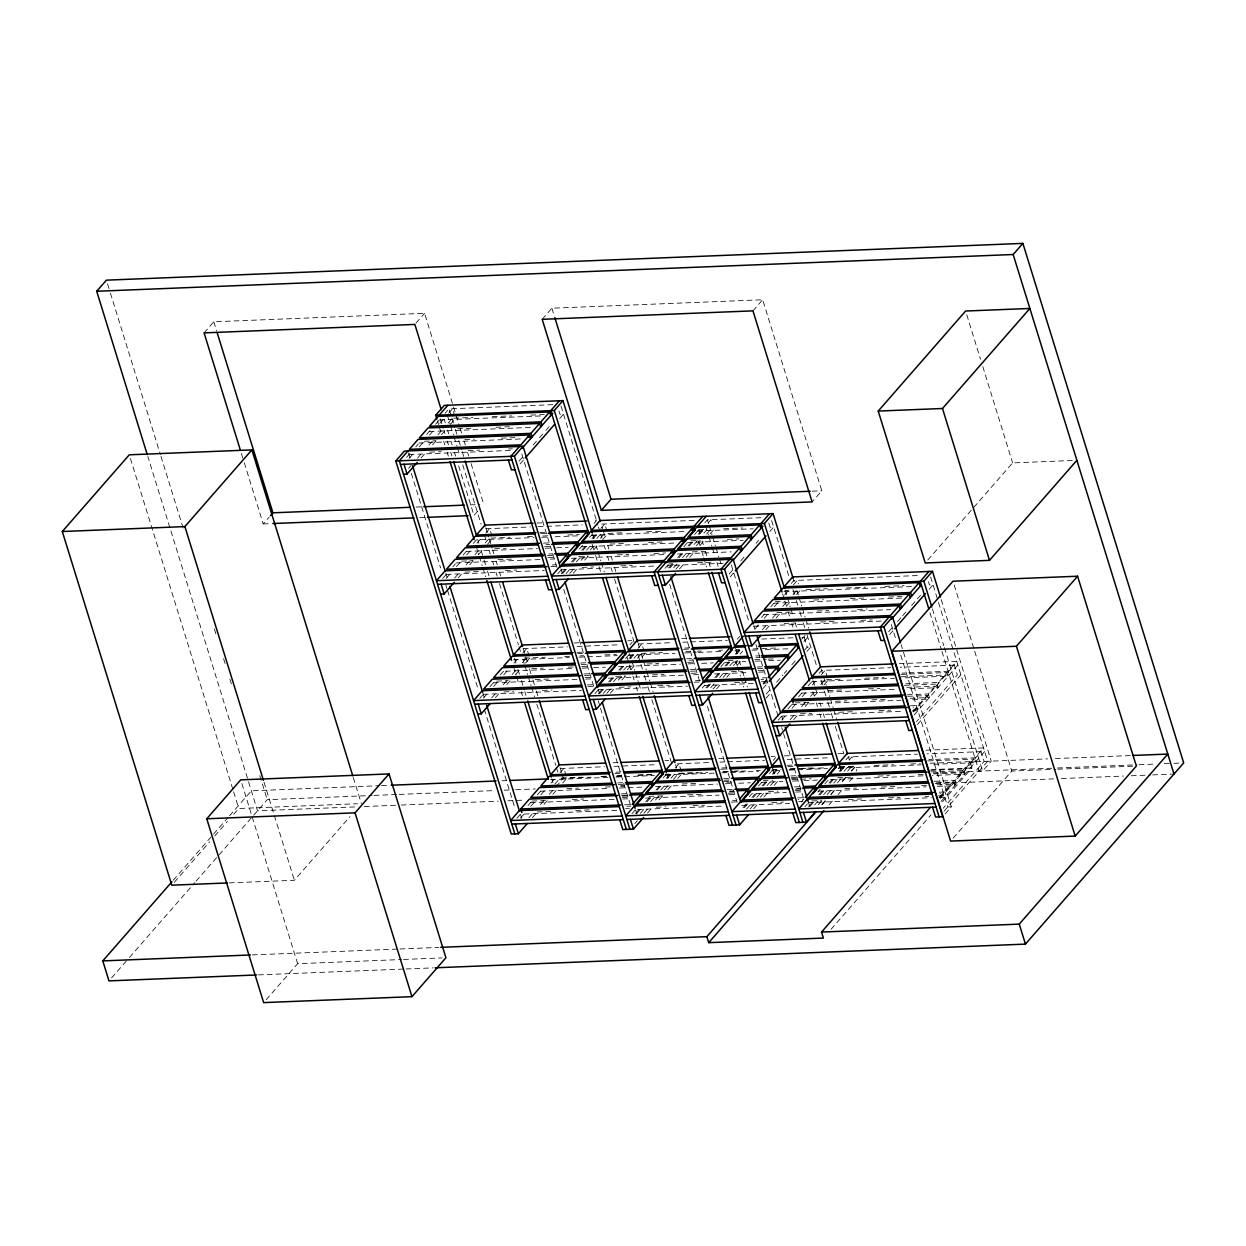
<?xml version="1.0" encoding="UTF-8"?>
<svg xmlns="http://www.w3.org/2000/svg" width="1246" height="1246" viewBox="0 0 1246 1246"><rect width="100%" height="100%" fill="white"/><g stroke="black" fill="none" stroke-linecap="round" stroke-linejoin="round"><path stroke-width="0.75" stroke-dasharray="5 3.75" d="M204.079 332.884L213.782 321.78L424.559 313.322L459.572 426.459M416.055 323.041L424.559 313.322M244.263 462.718L263.202 523.927L269.276 516.965M406.617 457.36L410.666 452.719M415.775 446.862L418.329 443.95M426.708 434.34L431.1 429.309M435.524 424.247L440.04 419.077M445.149 413.236L447.75 410.261M409.109 458.419L414.217 452.578M419.326 446.722L423.157 442.33M429.543 435.025L434.652 429.169M439.776 423.329L443.607 418.936M448.716 413.08L452.547 408.704L454.556 415.23M408.579 468.356L411.133 465.428M417.519 458.123L421.35 453.731M429.013 444.962L432.86 440.57M437.969 434.714L441.8 430.337M448.186 423.017L452.018 418.625M421.086 457.983L424.917 453.591M432.58 444.822L436.411 440.43M441.52 434.574L445.352 430.197M450.46 424.341L455.569 418.485M542.181 319.319L551.9 308.214L762.677 299.756L821.799 490.784L812.096 501.904M519.099 461.098L522.931 456.721M533.148 445.009L538.256 439.168M539.534 437.704L544.642 431.848M545.919 430.384L549.751 426.007M477.623 511.296L473.978 515.47L457.905 463.528M520.096 463.886L523.927 459.494M559.703 418.547L563.535 414.155L559.968 414.295L558.971 411.04M173.225 880.268L228.298 817.22M229.576 815.756L251.349 790.836L379.532 785.696M174.315 882.308L209.702 841.782M214.764 835.988L227.395 821.519M233.718 814.292L238.78 808.498L357.54 803.732M442.657 578.456L447.781 572.615M452.89 566.759L455.444 563.831M463.107 555.062L468.216 549.206M473.324 543.365L476.346 539.907L534.02 537.587M446.224 578.315L451.332 572.475M456.441 566.619L460.272 562.226M466.658 554.922L471.767 549.065M476.875 543.225L480.707 538.833M485.831 532.976L489.662 528.6L491.672 535.126M454.634 578.019L458.466 573.627M466.129 564.859L469.96 560.466M475.069 554.61L478.916 550.234M485.301 542.913L489.133 538.521M458.201 577.879L462.032 573.487M469.695 564.703L473.527 560.326M478.635 554.47L482.467 550.078M487.575 544.237L492.684 538.381M111.548 977.954L128.198 958.89M129.475 957.426L194.781 882.651M196.058 881.187L252.408 816.675M253.686 815.211L267.236 799.698L372.087 795.493M752.958 310.861L762.677 299.756M594.03 523.491L596.507 520.657L592.66 520.812M557.741 573.845L562.849 567.989M579.452 548.988L583.284 544.595M589.67 537.275L592.239 534.363M561.307 573.705L566.416 567.849M571.525 562.008L575.356 557.616M581.742 550.296L586.85 544.455M591.959 538.599L595.79 534.207M600.899 528.366L604.731 523.974L606.755 530.5M229.248 882.884L294.368 880.283L349.986 816.597M562.6 573.69L567.709 567.833M572.817 561.977L576.649 557.601M583.035 550.28L588.143 544.44M593.252 538.584L597.083 534.191M566.151 573.549L569.983 569.157M576.368 561.837L581.477 555.996M586.601 550.14L590.433 545.748M596.818 538.443L600.65 534.051M569.718 573.394L573.549 569.017M581.212 560.233L585.044 555.841M590.152 550L593.984 545.608M600.37 538.303L604.201 533.911M573.269 573.253L577.1 568.861M584.763 560.093L588.595 555.7M593.719 549.86L597.55 545.468M602.659 539.611L607.768 533.771M479.772 698.352L484.881 692.511M489.99 686.655L493.837 682.263M500.222 674.958L505.331 669.102M483.339 698.212L488.448 692.371M493.556 686.515L498.665 680.659M503.773 674.818L507.605 670.426M513.991 663.106L517.822 658.729M522.931 652.873L526.778 648.481L529.799 658.277L524.691 664.134M491.749 697.916L495.581 693.524M503.244 684.739L507.075 680.363M512.184 674.507L516.015 670.114M522.417 662.81L526.248 658.418L529.799 658.277M495.316 697.76L499.148 693.383M506.81 684.599L510.642 680.223M515.751 674.366L519.582 669.974M266.177 999.728L297.638 963.703L401.633 959.529M664.975 568.363L669.024 563.737M683.852 546.776L688.197 541.792M694.583 534.487L698.414 530.095M704.8 522.79L707.354 519.862L761.041 517.697M668.759 567.974L672.591 563.597M677.699 557.741L681.531 553.349M687.917 546.044L693.025 540.188M698.134 534.347L701.965 529.955M708.351 522.635L710.905 519.722L711.918 522.977M670.052 567.958L673.884 563.581M678.992 557.725L682.824 553.333M689.209 546.028L694.318 540.172M699.427 534.316L703.274 529.939L706.825 529.799L702.993 534.176M673.619 567.818L677.45 563.426M682.559 557.585L686.39 553.193M694.053 544.424L697.885 540.032M675.893 569.142L681.001 563.285M686.11 557.445L689.941 553.053M696.327 545.732L701.436 539.892M706.56 534.036L710.391 529.643M679.459 569.001L684.568 563.145M689.677 557.289L694.785 551.448M699.894 545.592L705.002 539.752M710.111 533.895L713.942 529.503M629.915 644.805L632.376 641.97M594.856 693.742L599.965 687.885M625.508 658.636L629.339 654.243M598.407 693.601L603.516 687.745M608.64 681.889L612.471 677.513M618.857 670.192L623.966 664.352M629.074 658.495L632.906 654.103M638.014 648.263L641.846 643.87L643.87 650.396M599.715 693.586L604.824 687.73M609.933 681.874L613.764 677.497M620.15 670.177L625.258 664.32M630.367 658.48L634.198 654.088M603.266 693.43L607.098 689.054M613.484 681.733L618.592 675.893M623.701 670.037L627.532 665.644M633.934 658.34L637.765 653.948M606.833 693.29L610.665 688.898M618.327 680.129L622.159 675.737M627.268 669.896L631.099 665.504M637.485 658.184L641.316 653.807L644.883 653.667L639.774 659.508M610.384 693.15L614.216 688.758M621.879 679.989L625.71 675.597M630.819 669.756L634.666 665.364M729.221 574.063L733.053 569.671M740.716 560.887L744.547 556.51M756.042 543.349L758.596 540.421M516.888 818.248L520.719 813.856M528.008 805.523L530.936 802.159M537.338 794.855L542.446 788.998M730.218 576.836L734.05 572.444M769.826 531.497L773.657 527.105L770.09 527.26L768.58 522.354M520.454 818.108L524.286 813.716M530.671 806.411L535.78 800.555M540.889 794.699L544.72 790.322M551.106 783.002L554.937 778.625M560.046 772.769L563.877 768.377L566.914 778.174L561.806 784.014M554.859 784.108L559.797 778.454L591.243 777.193M528.865 817.797L532.696 813.42M540.359 804.636L544.191 800.259M549.299 794.403L553.131 790.011M555.95 786.787L563.348 778.314L559.906 767.178M532.416 817.656L536.263 813.28M543.926 804.495L547.757 800.103M552.866 794.263L556.697 789.871M737.321 639.12L739.797 636.301M761.477 617.533L764.405 614.153M770.807 606.849L775.915 600.993M791.241 583.44L793.795 580.527L920.436 575.434M702.308 688.01L704.862 685.098M720.951 666.672L725.312 661.688M755.201 628.638L759.032 624.262M764.141 618.405L767.972 614.013M774.358 606.709L779.466 600.852M784.575 595.012L788.407 590.62M793.515 584.763L797.347 580.371L798.359 583.642M705.875 687.87L709.706 683.493M714.815 677.637L718.646 673.245M725.032 665.94L730.14 660.084M735.249 654.228L739.08 649.851M707.167 687.854L710.999 683.462M716.107 677.622L719.939 673.229M726.325 665.925L731.433 660.069M736.542 654.212L740.373 649.836M710.718 687.714L714.55 683.322M719.674 677.481L723.505 673.089M729.891 665.769L735 659.928M740.108 654.072L742.663 651.144M762.334 629.806L767.443 623.95M772.551 618.094L776.383 613.717M782.768 606.397L787.877 600.556M792.986 594.7L796.817 590.308M713.008 689.038L718.117 683.182M723.225 677.326L727.057 672.949M733.442 665.629L738.551 659.788M765.885 629.666L769.732 625.274M776.118 617.954L781.226 612.113M786.335 606.257L790.166 601.865M796.552 594.56L800.384 590.168M716.559 688.898L721.683 683.042M726.792 677.185L731.9 671.345M737.009 665.489L740.84 661.096M631.971 813.638L635.803 809.246M663.168 777.909L666.454 774.14M635.522 813.498L640.631 807.642M645.74 801.785L650.864 795.945M655.972 790.089L659.804 785.696M666.189 778.392L670.021 774M675.13 768.143L678.961 763.767L681.998 773.548L676.874 779.404M636.815 813.467L641.939 807.626M647.048 801.77L652.156 795.929M657.265 790.073L661.096 785.681M667.482 778.376L671.314 773.984M640.382 813.327L644.213 808.934M650.599 801.63L655.708 795.773M660.816 789.933L664.648 785.541M671.033 778.22L674.88 773.844M634.821 823.622L637.298 820.803M643.948 813.186L647.78 808.794M655.443 800.025L659.274 795.633M664.383 789.793L668.214 785.401M673.494 779.357L678.431 773.704L707.79 772.52M647.499 813.046L651.331 808.654M658.994 799.885L662.825 795.493M667.934 789.637L671.765 785.26M763.019 683.54L766.726 679.304L760.979 679.537M801.692 639.276L806.629 633.622L816.987 667.108M763.3 684.163L767.131 679.771M762.895 688.555L768.143 682.559M803.904 641.597L807.735 637.22L801.988 637.438M766.337 693.944L771.445 688.104M776.554 682.247L782.94 674.943M784.217 673.479L786.771 670.55M791.88 664.694L796.988 658.854M804.651 650.069L807.206 647.141L810.772 647.001L806.941 651.393M766.056 698.196L771.165 692.34M778.189 720.172L783.298 714.316M788.064 708.865L792.254 704.083M798.639 696.763L803.748 690.923M808.171 685.845L812.688 680.674M819.074 673.37L821.628 670.441L890.703 667.669M781.756 720.032L786.865 714.176M791.973 708.32L797.082 702.479M802.19 696.623L806.022 692.231M812.408 684.926L816.239 680.534M821.348 674.693L825.195 670.301L828.216 680.098L823.108 685.939M927.772 560.046L1012.624 462.905L1073.102 460.475M790.166 719.721L793.998 715.329M801.661 706.56L805.492 702.168M810.601 696.327L814.432 691.935M820.834 684.615L824.665 680.238L828.216 680.098M793.733 719.581L797.565 715.188M805.228 706.42L809.059 702.028M814.168 696.171L817.999 691.795M773.205 760.434L775.666 757.599M888.616 631.8L892.448 627.408M897.556 621.552L901.388 617.159M902.665 615.711L906.512 611.319M911.62 605.463L920.56 595.23M889.628 634.572L893.46 630.18M929.22 589.233L933.052 584.841L929.5 584.997L928.488 581.726M749.251 796.646L751.727 793.827L786.242 792.44M758.58 785.977L762.412 781.585M769.358 773.641L771.819 770.822L779.498 770.511M742.99 807.766L746.821 803.374M751.93 797.533L755.761 793.141M762.147 785.837L767.256 779.98M772.364 774.124L776.196 769.748M744.283 807.751L748.114 803.358M753.223 797.518L757.054 793.126M763.44 785.805L768.548 779.965M773.657 774.109L777.488 769.716M746.556 809.075L751.665 803.218M756.774 797.362L760.621 792.986M767.006 785.665L772.115 779.825M777.224 773.968L779.825 770.994M750.123 808.934L755.232 803.078M760.34 797.222L764.172 792.845M770.558 785.525L775.666 779.669M753.674 808.779L757.506 804.402M763.891 797.082L769.016 791.241M774.124 785.385L777.956 780.993M801.365 802.019L803.841 799.2L798.079 799.434M804.978 806.692L807.533 803.763M817.75 792.067L820.304 789.139M824.899 783.874L828.606 779.638M838.2 768.673L840.754 765.745M845.863 759.889L848.417 756.961L917.492 754.188M808.545 806.551L813.654 800.695M818.762 794.855L823.871 788.998M828.979 783.142L832.811 778.766M839.197 771.445L844.305 765.605M849.414 759.749L851.968 756.82L852.98 760.091M809.838 806.536L814.946 800.68M820.055 794.823L825.163 788.983M830.272 783.127L834.104 778.75M840.489 771.43L844.321 767.038M814.666 804.932L818.497 800.539M823.606 794.683L827.437 790.307M833.839 782.986L838.947 777.13M844.056 771.29L847.887 766.897M818.233 804.776L822.064 800.399M827.173 794.543L831.004 790.151M837.39 782.846L842.498 776.99M847.607 771.149L851.439 766.757M821.784 804.636L825.615 800.259M830.724 794.403L834.555 790.011M842.234 781.242L846.065 776.85M851.174 771.009L855.005 766.617M822.111 804.714L825.942 800.321M831.066 794.45L834.913 790.057M842.592 781.258L846.439 776.865M851.563 770.994L855.395 766.601L856.796 771.087M829.088 804.854L832.92 800.446M838.044 794.59L841.891 790.182M849.57 781.382L855.971 774.062M913.147 711.31L916.854 707.058L913.007 707.214M910.577 705.766L918.255 705.454L926.899 695.564L928.005 699.162L908.817 699.925M907.197 694.801L928.301 693.944L936.945 684.054L938.051 687.652L907.353 688.882M905.733 683.758L938.347 682.45L946.991 672.544L948.113 676.142L903.973 677.917M913.427 711.918L954.296 665.115L957.333 674.911L916.449 721.714M914.253 714.908L957.863 664.975L900.297 667.28M917.461 724.502L960.9 674.771L957.333 674.911M939.344 797.191L970.073 761.991L1047.621 758.892M939.92 797.829L943.627 793.593L939.796 793.749M939.282 792.207L945.044 791.973L953.673 782.083L954.794 785.681L935.606 786.444M933.986 781.32L955.09 780.479L963.734 770.573L964.84 774.171L932.226 775.479M930.591 770.355L965.136 768.969L973.78 759.079L974.886 762.677L930.762 764.437M940.2 798.452L981.085 751.65L984.122 761.431L943.238 808.233M941.042 801.427L984.652 751.494L927.086 753.814M831.082 929.267L930.964 814.9M942.49 801.708L971.942 767.988L970.073 761.991M944.079 811.208L987.673 761.29L938.036 600.946M945.169 813.903L951.337 806.832L901.123 644.649M941.945 651.393L979.029 771.181L982.596 771.04L991.24 761.15L941.026 598.968M953.159 838.153L1011.783 771.056L1055.86 769.28M552.803 404.67L448.981 408.844L451.317 416.382M453.809 418.189L473.028 417.426M492.263 416.647L511.483 415.884M530.718 415.105L544.175 414.575M439.231 420.011L541.138 415.93M457.5 428.826L470.957 428.281M495.955 427.285L509.412 426.739M429.185 431.521L531.076 427.425M424.388 441.255L435.913 440.788M464.758 439.636L474.368 439.246M501.297 438.171L514.754 437.626M419.123 443.015L522.962 438.857M429.714 452.142L441.255 451.675M468.169 450.6L479.71 450.133M508.555 448.981L512.386 448.825M409.077 454.525L510.985 450.445M416.008 507.06L421.818 506.826M470.163 504.895L479.819 504.505M812.127 491.173L821.799 490.784M263.202 523.927L270.943 523.616M419.84 517.635L427.565 517.324M536.901 523.055L542.664 522.822M486.096 528.74L530.313 526.965M538.007 526.653L582.24 524.878M694.115 520.392L601.179 524.114L602.597 528.693M539.798 532.478L547.477 532.182M540.593 533.693L546.371 533.459M490.908 538.085L510.144 537.322M527.447 536.621L533.21 536.387M542.835 535.998L548.598 535.78M567.818 535.001L579.359 534.534M608.017 533.397L625.445 532.696M646.752 531.84L664.18 531.139M698.71 529.752L704.457 529.519M723.646 528.756L742.818 527.977M541.714 537.291L547.477 537.057M555.171 536.746L580.169 535.733M591.414 535.282L684.35 531.559M697.589 531.03L753.207 528.802M543.49 543.116L549.268 542.882M545.935 544.58L549.782 544.424M494.615 548.723L506.156 548.256M544.611 546.714L550.374 546.48M609.886 544.097L623.436 543.552M648.605 542.54L662.156 541.994M690.876 540.842L700.454 540.468M727.306 539.378L738.8 538.926M466.284 551.417L537.431 548.552M545.125 548.256L554.735 547.866M556.666 547.788L568.192 547.321M581.368 546.792L676.251 542.991M687.543 542.54L743.146 540.297M548.832 554.003L552.679 553.847M547.415 555.623L553.193 555.389M461.503 561.152L473.028 560.684M498.026 559.688L511.483 559.143M548.022 557.678L553.785 557.445M578.533 556.448L588.221 556.059M617.268 554.906L628.872 554.439M654.057 553.426L665.66 552.959M692.324 551.885L705.75 551.355M456.238 562.912L540.842 559.516M550.452 559.143L554.299 558.987M571.322 558.301L664.258 554.563M677.497 554.034L731.184 551.885M552.243 564.968L556.09 564.812M550.825 566.587L556.604 566.354M464.914 572.116L478.371 571.571M505.284 570.497L516.825 570.029M582.038 567.413L593.657 566.946M620.773 565.855L632.376 565.388M668.853 563.924L672.7 563.784M697.62 562.771L711.045 562.242M446.193 574.422L544.253 570.481M561.276 569.796L654.212 566.073M723.054 563.317L667.451 565.544L668.619 569.344M785.151 590.417L788.983 590.261M806.255 589.56L827.36 588.719M846.548 587.956L865.736 587.178M884.925 586.414L904.113 585.636M784.03 591.694L912.602 586.539M775.401 601.584L784.996 601.195L787.752 610.478M813.778 600.042L823.372 599.653M850.224 598.578L863.665 598.049M888.6 597.036L902.042 596.507M773.984 603.204L902.54 598.033M776.865 612.627L790.291 612.082M817.158 611.007L828.668 610.556M857.45 609.387L867.045 609.014M763.938 614.699L890.578 609.621M784.077 623.436L795.587 622.984M820.538 621.972L833.963 621.442M860.83 620.368L872.34 619.901M753.892 626.208L882.448 621.053M574.017 642.952L581.695 642.64M627.844 640.787L631.691 640.631M681.702 638.622L687.512 638.388M523.211 648.636L567.428 646.861M577.054 646.472L619.34 644.774M638.295 644.011L673.136 642.609M682.824 642.22L688.633 641.986M690.564 641.908L727.353 640.444M761.727 639.058L794.325 637.75M576.914 652.374L584.592 652.079M684.677 648.06L690.486 647.827M577.708 653.574L583.486 653.356M683.571 649.337L689.381 649.104M524.177 658.137L545.327 657.281M564.563 656.517L570.325 656.284M579.935 655.894L583.782 655.739M604.933 654.898L616.474 654.43M641.269 653.434L662.561 652.577M685.798 651.658L695.486 651.269M697.417 651.191L701.28 651.035M718.708 650.334L722.587 650.178M735.825 649.649L739.657 649.493M753.082 648.948L778.002 647.951M513.461 659.804L569.22 657.561M578.829 657.172L617.284 655.63M628.529 655.178L675.005 653.325M684.677 652.935L696.296 652.468M698.227 652.39L723.412 651.378M734.704 650.926L742.382 650.614M751.961 650.225L757.724 650.007M765.387 649.696L790.307 648.699M580.605 663.012L586.383 662.779M686.546 658.76L692.355 658.527M755.637 655.988L759.468 655.832M581.119 664.539L586.897 664.32M689.007 660.224L692.885 660.069M756.135 657.53L759.982 657.374M531.731 668.619L543.272 668.152M568.269 667.155L574.032 666.922M581.726 666.61L589.42 666.299M647.001 663.993L658.62 663.526M687.652 662.358L695.408 662.047M727.991 660.738L737.57 660.349M754.827 659.664L766.337 659.196M768.252 659.118L775.915 658.822M505.331 671.22L572.63 668.526M582.24 668.136L591.85 667.763M593.766 667.685L605.307 667.217M618.483 666.688L680.441 664.196M688.181 663.884L693.991 663.651M701.747 663.355L713.351 662.888M724.658 662.436L745.747 661.579M755.341 661.19L761.088 660.972M768.766 660.66L780.261 660.193M584.016 673.977L589.794 673.743M690.05 669.725L695.86 669.491M757.085 667.031L762.848 666.797M584.53 675.503L590.308 675.285M690.58 671.251L696.389 671.018M757.599 668.572L763.346 668.339M899.191 663.682L956.741 661.377L948.113 671.267L902.057 673.12M496.687 681.126L508.228 680.659M535.141 679.584L548.598 679.039M585.137 677.575L590.9 677.341M615.649 676.344L625.336 675.955M652.437 674.865L664.056 674.413M691.156 673.323L696.966 673.089M731.355 671.703L742.865 671.251M758.207 670.628L763.954 670.395M493.354 682.808L577.957 679.413M585.651 679.101L591.414 678.868M608.437 678.198L683.945 675.161M693.633 674.771L699.442 674.538M714.612 673.93L749.126 672.544M758.705 672.17L764.468 671.937M587.427 684.942L593.205 684.708M695.486 680.612L701.296 680.378M762.381 677.917L766.212 677.762M587.941 686.468L593.719 686.25M694.084 682.216L699.894 681.983M900.936 674.398L946.991 672.544M503.945 691.935L513.554 691.546M542.399 690.393L552.009 690.004M619.153 687.309L630.772 686.842M657.872 685.752L669.491 685.284M734.735 682.668L746.229 682.216M761.571 681.593L767.334 681.36M826.425 679.802L843.682 679.101M864.802 678.26L883.99 677.481M901.247 676.796L949.218 674.865M483.308 694.318L581.368 690.377M598.392 689.692L687.449 686.125M704.566 685.44L754.422 683.431M764 683.057L767.832 682.901M811.878 681.609L894.379 678.307M904.331 685.362L936.945 684.054M828.169 690.502L841.611 689.973M868.462 688.882L879.988 688.431M906.839 687.356L939.468 686.048L938.347 682.45M801.817 693.119L897.759 689.272M907.711 696.327L926.899 695.564M795.104 702.931L808.529 702.401M835.396 701.311L846.906 700.859M871.857 699.847L885.283 699.317M910.234 698.321L929.423 697.542L928.301 693.944M791.771 704.629L901.138 700.236M800.399 713.818L811.909 713.366M838.776 712.276L852.217 711.746M879.069 710.672L890.578 710.204M913.614 709.285L919.361 709.052L918.255 705.454M781.725 716.123L902.602 711.279M912.197 710.89L917.959 710.656M613.048 762.77L618.81 762.536M664.959 760.683L668.806 760.527M718.817 758.518L724.627 758.284M771.103 756.431L774.965 756.275M784.295 755.901L791.973 755.59M837.982 753.737L843.744 753.519M925.965 750.217L983.53 747.896L974.886 757.802L928.846 759.639M560.326 768.517L604.544 766.742M614.153 766.368L656.455 764.67M677.341 763.829L710.251 762.505M719.939 762.116L725.748 761.882M727.68 761.804L764.468 760.34M787.332 759.421L829.509 757.724M615.945 772.193L621.707 771.959M721.792 767.957L727.602 767.723M787.161 765.324L792.923 765.091M614.823 773.47L620.601 773.236M720.686 769.234L726.496 769M787.97 766.524L793.718 766.29L781.663 727.571M927.725 760.917L973.78 759.079M561.292 778.034L582.443 777.177M601.678 776.414L607.441 776.18M617.05 775.791L620.897 775.635M638.201 774.95L653.589 774.327M678.385 773.33L697.744 772.551M722.914 771.539L732.586 771.165M734.533 771.087L738.395 770.931M772.941 769.545L776.772 769.389M790.198 768.844L815.118 767.848M839.773 766.851L853.198 766.321M874.303 765.48L893.491 764.701M910.764 764.016L920.358 763.627M929.952 763.237L976.007 761.399M381.478 785.619L389.25 785.292M501.904 780.775L507.729 780.541M600.961 776.803L606.786 776.57M616.49 776.18L626.208 775.791M637.859 775.324L653.402 774.701M665.053 774.233L668.931 774.078M723.319 771.897L746.634 770.963M756.338 770.573L760.231 770.417M771.881 769.95L781.055 769.576M789.357 769.249L799.075 768.86M801.007 768.782L824.322 767.848M839.866 767.225L855.395 766.601M1055.378 758.58L1130.979 755.543M550.561 779.7L608.25 777.379M615.945 777.068L654.399 775.526M665.644 775.074L714.051 773.143M721.792 772.832L758.58 771.352M789.076 770.121L827.422 768.58M838.651 768.143L921.168 764.826M931.12 769.623L971.942 767.988M617.72 782.909L625.414 782.597M723.661 778.657L731.402 778.345M790.836 775.962L796.583 775.728M618.234 784.435L624.012 784.201M724.191 780.183L730 779.949M791.335 777.488L797.097 777.27M931.105 771.881L963.734 770.573M374.034 795.415L397.334 794.481M399.265 794.403L494.413 790.587M504.116 790.198L513.835 789.808M515.766 789.73L535.188 788.952M620.617 785.525L624.495 785.369M723.521 781.398L731.293 781.086M791.49 778.672L797.315 778.439M933.223 772.987L1055.549 768.066M1057.496 767.988L1137.1 764.795M1139.046 764.717L1156.522 764.016M1164.278 763.705L1172.05 763.393M1173.997 763.315L1179.822 763.082M566.914 788.578L578.456 788.126M605.369 787.036L611.147 786.802M620.757 786.428L624.604 786.273M682.169 783.968L695.735 783.423M726.714 782.177L732.523 781.943M763.175 780.712L772.769 780.323M791.942 779.56L811.115 778.781M837.686 777.722L851.127 777.177M877.978 776.102L889.504 775.651M918.271 774.482L924.034 774.264M933.628 773.875L966.242 772.567L965.136 768.969M1057.776 769.203L1134.436 766.134M540.515 791.194L609.73 788.422M619.355 788.033L642.422 787.114M655.598 786.584L717.556 784.092M725.297 783.781L731.106 783.547M738.847 783.236L750.466 782.768M761.773 782.317L782.862 781.476M792.456 781.086L802.035 780.712M803.95 780.635L817.376 780.089M830.521 779.56L924.548 775.791M621.131 793.873L626.894 793.64M727.166 789.621L732.975 789.388M794.2 786.927L799.948 786.693M621.645 795.4L627.408 795.166M729.626 791.07L733.505 790.914M796.63 788.391L800.462 788.235M936.416 782.768L953.673 782.083M354.612 806.925L257.533 810.819L147.822 456.41M364.315 806.536L399.265 805.134M401.212 805.056L498.291 801.162M508.01 800.773L525.469 800.057M622.564 796.163L628.389 795.929M729.346 791.88L735.171 791.646M795.369 789.232L801.194 788.998M935.17 783.625L1053.602 778.875M1061.374 778.563L1123.503 776.071M1131.275 775.76L1150.697 774.981M1152.628 774.903L1173.997 774.046M531.871 801.085L545.343 800.555M572.257 799.465L583.798 799.013M622.252 797.471L628.015 797.238M648.886 796.396L662.451 795.851M687.621 794.839L701.171 794.294M728.271 793.219L736.028 792.908M768.471 791.599L778.065 791.21M795.322 790.525L801.069 790.291M844.913 788.531L856.423 788.064M881.374 787.067L894.799 786.538M921.666 785.447L927.413 785.229M937.008 784.84L956.196 784.061L955.09 780.479M530.469 802.704L615.072 799.309M622.766 798.998L628.529 798.764M645.553 798.094L719.129 795.135M728.801 794.746L734.61 794.512M795.82 792.051L801.583 791.833M818.56 791.148L926.012 786.833M624.542 804.838L630.305 804.605M732.601 800.493L736.479 800.337M797.58 797.892L803.327 797.658M626.987 806.287L630.819 806.131M731.2 802.113L737.009 801.879M537.213 811.971L550.67 811.442M575.668 810.43L589.124 809.9M625.663 808.436L629.495 808.28M656.268 807.206L665.956 806.816M693.056 805.726L704.675 805.259M771.85 802.564L783.345 802.097M798.686 801.49L802.517 801.334M811.831 800.96L821.426 800.571M848.292 799.496L861.718 798.966M888.585 797.876L900.095 797.424M925.046 796.412L928.877 796.272M938.472 795.883L946.15 795.571L945.044 791.973M524.27 814.059L618.483 810.274M637.438 809.511L724.565 806.022M741.682 805.337L789.606 803.405M808.514 802.658L931.307 797.72M938.986 797.409L944.748 797.191M951.337 806.832L947.77 806.972L899.846 652.156M252.362 954.903L398.035 949.063M399.966 948.985L438.81 947.412M403.564 959.451L442.081 957.909M258.498 974.886L404.125 969.045M406.056 968.967L433.25 967.877M966.756 314.74L980.509 359.191M982.798 366.604L1012.624 462.905M954.156 584.904L974.123 649.415M974.699 651.253L1011.783 771.056M930.622 576.991L937.475 599.108M932.397 608.858L943.798 645.708M944.375 647.562L982.596 771.04M929.968 612.689L941.384 649.54M891.295 624.511L896.435 641.098M792.674 576.929L794.808 583.798M797.097 591.196L798.25 594.887M798.811 596.741L801.676 605.977M802.253 607.83L805.103 617.066M805.679 618.919L808.545 628.155M821.13 668.806L822.843 674.351M823.419 676.204L826.269 685.44M826.846 687.294L829.711 696.53M830.272 698.383L833.138 707.619M833.714 709.472L836.564 718.708M848.417 756.961L849.429 760.231M771.632 520.579L788.967 576.555M792.97 589.498L795.82 598.734M796.396 600.572L799.262 609.824M799.839 611.661L802.689 620.913M803.265 622.751L804.978 628.296M821.005 680.036L823.855 689.287M824.431 691.125L827.297 700.377M827.858 702.214L830.724 711.466M831.3 713.304L833.013 718.849M835.303 726.247L843.885 753.97M804.184 637.36L807.206 647.141M785.027 589.997L786.74 595.541M787.316 597.395L790.166 606.631M790.743 608.484L793.032 615.867M795.322 623.265L796.459 626.956M813.062 680.55L814.775 686.094M815.351 687.948L817.625 695.33M819.915 702.728L821.067 706.42M823.357 713.818L824.494 717.509M839.368 765.558L841.081 771.103M782.613 593.844L784.326 599.388M788.329 612.316L789.481 616.022M791.755 623.405L792.908 627.112M812.922 691.779L814.074 695.486M816.364 702.869L817.501 706.575M819.79 713.958L820.943 717.649M753.768 625.788L754.905 629.495M781.787 716.341L782.94 720.048M808.109 801.349L809.822 806.894M731.324 564.952L749.064 622.237M755.917 644.416L778.236 716.481M794.247 768.237L803.405 797.798M707.354 519.862L708.522 523.647M709.099 525.5L711.964 534.736M712.525 536.59L715.391 545.826M715.967 547.679L718.833 556.915M719.394 558.769L721.107 564.313M705.548 525.641L708.398 534.892M708.974 536.73L711.84 545.966M712.4 547.819L714.69 555.218M716.98 562.6L718.132 566.307M698.741 529.846L699.894 533.553M702.183 540.935L703.32 544.642M705.61 552.025L706.747 555.716M709.036 563.114L710.189 566.805M735.934 649.976L737.071 653.667M739.361 661.065L740.498 664.757M742.787 672.139L743.94 675.846M744.501 677.684L747.366 686.935M773.112 770.09L774.249 773.782M698.617 541.076L699.754 544.782M702.043 552.165L703.196 555.872M703.772 557.71L706.622 566.946M735.794 661.205L736.947 664.897M737.523 666.75L740.373 675.986M740.949 677.84L743.815 687.076M669.647 584.265L699.956 682.216M707.401 706.233L737.149 802.331M551.9 308.214L554.19 315.627M603.173 530.547L605.463 537.976M607.768 545.405L608.905 549.112M611.21 556.541L612.362 560.248M614.652 567.678L615.804 571.384M638.217 643.777L639.369 647.484M641.659 654.913L642.811 658.62M643.388 660.473L646.253 669.756M646.83 671.61L649.711 680.892M650.272 682.746L653.153 692.028M675.566 764.421L676.703 768.128M561.012 405.994L597.878 525.127M598.454 526.98L600.183 532.556M600.759 534.409L601.911 538.116M604.201 545.546L605.354 549.252M607.643 556.682L608.796 560.389M611.101 567.818L612.253 571.525M614.543 578.954L634.65 643.917M638.108 655.053L640.397 662.483M640.974 664.336L643.855 673.619M644.416 675.472L647.297 684.755M647.873 686.608L649.587 692.169M651.892 699.598L671.999 764.561M592.8 534.877L593.953 538.584M596.242 546.013L597.395 549.72M597.971 551.589L600.852 560.856M601.413 562.725L604.294 571.992M629.573 653.667L631.301 659.227M631.878 661.096L634.744 670.364M635.32 672.233L638.186 681.5M638.762 683.369L641.067 690.782M666.922 774.311L668.074 778.018M592.115 544.3L594.981 553.582M595.557 555.436L598.438 564.718M599.015 566.572L600.728 572.148M627.159 657.514L628.887 663.09M629.464 664.943L632.329 674.226M632.906 676.08L634.058 679.786M636.363 687.216L637.5 690.923M560.965 568.815L562.117 572.521M598.314 689.459L599.466 693.165M635.662 810.102L636.799 813.809M521.778 453.887L557.414 568.955M563.722 589.374L594.747 689.599M598.205 700.735L599.918 706.311M600.494 708.164L630.943 806.536M460.148 428.313L461.877 433.873M464.166 441.286L465.319 444.993M467.608 452.423L468.761 456.129M471.066 463.543L483.697 504.35M451.893 418.235L454.759 427.518M455.335 429.372L458.216 438.654M458.793 440.508L461.659 449.79M462.235 451.644L463.964 457.22M485.784 527.743L488.666 537.026M489.242 538.879L492.108 548.162M492.684 550.016L493.837 553.722M496.126 561.152L497.279 564.859M499.584 572.288L500.736 576.01M523.133 648.387L528.88 666.953M529.457 668.806L532.322 678.089M532.899 679.942L535.78 689.225M536.356 691.078L538.07 696.654M447.189 414.669L450.055 423.952M450.631 425.805L453.497 435.088M454.074 436.941L456.955 446.224M457.531 448.077L459.821 455.506M462.702 464.774L481.081 524.177M484.523 535.313L486.828 542.742M489.133 550.156L490.27 553.878M492.575 561.292L493.728 565.014M496.017 572.428L497.17 576.15M499.475 583.564L518.429 644.821M519.006 646.674L520.719 652.25M523.024 659.664L524.177 663.386M524.753 665.239L527.619 674.522M528.195 676.376L531.076 685.658M531.637 687.512L534.518 696.794M536.808 704.208L555.778 765.465M556.355 767.318L558.068 772.894M444.121 419.014L445.274 422.737M447.579 430.15L448.716 433.857M451.021 441.271L452.173 444.993M454.463 452.407L455.615 456.114M440.383 418.843L443.249 428.126M443.825 429.979L444.978 433.701M447.267 441.115L448.42 444.838M450.725 452.251L451.877 455.974M477.732 539.487L478.869 543.209M481.174 550.623L483.464 558.052M484.04 559.906L486.921 569.188M487.498 571.042L489.211 576.618M514.489 658.277L517.37 667.56M517.947 669.414L520.812 678.696M521.389 680.55L524.27 689.832M524.831 691.686L525.983 695.408M551.838 778.921L552.99 782.644M437.393 420.852L438.545 424.559M439.122 426.412L441.411 433.842M443.716 441.271L444.869 444.978M447.158 452.407L448.311 456.114M475.894 545.203L478.76 554.486M479.336 556.339L482.202 565.622M482.778 567.475L485.66 576.758M513.227 665.847L516.109 675.13M516.685 676.983L518.975 684.412M521.28 691.841L522.432 695.548M408.548 452.781L410.261 458.357M445.881 573.425L447.034 577.147M482.654 692.215L484.383 697.791M520.579 814.713L521.731 818.435M411.305 473.34L440.601 568.005M445.772 584.717L446.925 588.424M447.501 590.277L477.95 688.649M484.273 709.067L515.299 809.293M213.782 321.78L216.648 331.047M353.334 777.66L361.371 803.577M241.381 453.451L243.686 460.864M263.996 782.13L294.368 880.283M107.561 283.87L109.85 291.284M110.427 293.153L160.407 454.572M160.983 456.425L183.956 530.656M214.39 628.996L216.695 636.41M223.579 658.682L225.884 666.096M229.903 679.086L232.192 686.515M259.775 775.573L267.236 799.698M241.88 783.578L297.638 963.703M130.441 458.512L233.049 789.98M233.609 791.833L238.78 808.498"/><path stroke-width="1.5" d="M147.246 454.556L96.705 291.268L106.408 280.163L1022.873 243.391L1183.7 762.926L1025.442 944.11L435.181 967.799M227.333 882.962L171.792 885.19L62.3 531.512L129.288 454.806L251.879 449.899L352.774 775.806M62.3 531.512L184.891 526.591L251.879 449.899M270.491 515.579L272.921 512.807L410.214 507.293M527.307 823.513L518.367 833.745L511.249 834.041L395.761 460.958L404.405 451.068L523.04 446.317L560.389 566.961L568.238 557.897M436.816 418.999L435.664 415.276L444.308 405.386L562.943 400.62L600.292 521.28M407.972 450.927L399.327 460.818L514.816 833.885M439.231 415.136L447.875 405.246M403.47 474.212L407.037 474.072L417.254 462.359M519.489 446.457L510.844 456.348L626.333 829.415M529.534 434.947L520.89 444.838L409.373 449.323L418.017 439.417L529.534 434.947L530.64 438.545M539.58 423.453L428.063 427.923L419.419 437.813L530.936 433.343L539.58 423.453L540.702 427.035M549.626 411.943L438.109 416.413L429.465 426.303L540.998 421.833L549.626 411.943L550.748 415.541M559.392 400.776L550.748 410.666L588.969 534.16M395.761 460.958L514.411 456.207L523.04 446.317M435.664 415.276L554.314 410.526L562.943 400.62M522.183 448.249L552.835 413.142M206.758 818.778L240.727 779.871L389.032 773.922L445.928 957.753L411.959 996.66L263.654 1002.609L206.758 818.778L355.048 812.828L389.032 773.922M525.205 458.03L554.595 424.403M256.551 974.964L108.978 980.882L102.795 960.9L171.948 881.732M440.586 594.108L444.137 593.968L454.369 582.256M601.32 510.362L812.096 501.904L752.958 310.861L542.181 319.319L601.32 510.362L611.023 499.241L810.196 491.251M559.236 563.317L566.65 554.844L567.755 558.442M568.051 553.24L576.696 543.334L577.817 546.932L569.173 556.822L568.051 553.24L554.595 553.769M553.115 542.726L578.097 541.73L586.741 531.84L587.863 535.437L580.449 543.91M555.669 589.483L559.22 589.342L568.16 579.11M477.701 714.005L481.252 713.849L490.192 703.616M662.779 562.086L654.134 571.976L732.508 825.163M672.824 550.592L664.18 560.482L561.572 564.594L570.201 554.704L672.824 550.592L673.946 554.174L666.532 562.662M682.87 539.082L580.262 543.194L571.618 553.084L674.242 548.972L682.87 539.082L683.992 542.68L676.578 551.153M692.916 527.572L590.308 531.699L581.664 541.589L684.288 537.462L692.916 527.572L694.038 531.17M702.682 516.405L694.038 526.295L695.19 529.986L691.281 530.048M666.345 561.946L657.701 571.836L736.075 825.023M697.604 526.155L706.233 516.265M684.63 541.932L694.847 530.235M661.844 585.231L665.395 585.09L675.612 573.378M596.351 683.213L603.765 674.74L604.871 678.338M591.71 673.665L605.167 673.12L613.811 663.23L614.917 666.828L597.473 686.811M588.299 662.701L615.213 661.626L623.857 651.736L624.978 655.334M623.732 656.735L616.334 665.224L615.213 661.626M592.769 709.379L596.336 709.239L605.276 699.006M729.611 559.407L720.967 569.297L799.34 822.485M739.657 547.897L731.013 557.803L667.747 560.342L676.391 550.436L739.657 547.897L740.778 551.495M749.703 536.403L686.437 538.942L677.793 548.832L741.074 546.293L749.703 536.403L750.824 540.001M759.749 524.893L696.483 527.432L687.839 537.322L751.12 534.783L759.749 524.893L760.87 528.491M769.514 513.726L760.87 523.616L782.036 591.99M733.162 559.267L560.155 566.214L551.511 576.104L724.533 569.157L733.162 559.267L753.191 623.95M773.065 513.586L600.058 520.517L591.414 530.407L764.437 523.476L773.065 513.586L793.095 578.253M733.364 559.984L762.957 526.092M521.825 812.594L520.719 808.997L529.363 799.107L617.798 795.555M735.327 570.995L765.994 535.889M96.705 291.268L1013.169 254.511L1022.873 243.391M878.228 411.071L965.603 311.033L1029.866 308.463L942.49 408.501L878.228 411.071L925.233 562.943L989.495 560.357L1076.871 460.319M702.542 678.961L709.94 670.473L711.061 674.07L703.647 682.559M711.341 668.868L719.986 658.978L721.107 662.576L712.463 672.466L711.341 668.868L697.791 669.414M694.287 658.449L721.403 657.358L730.031 647.468L731.153 651.066L723.023 660.364M743.348 636.161L734.719 646.051L746.214 645.584M748.285 645.895L751.836 645.755L760.776 635.507M698.959 705.127L702.51 704.971L712.728 693.274M632.236 804.527L640.88 794.637L641.986 798.234M630.741 793.484L642.282 793.017L650.926 783.127L652.032 786.724M625.414 782.597L652.328 781.522L660.972 771.617L662.078 775.214M634.588 806.707L661.626 775.744M619.745 819.775L622.766 829.556L633.451 829.135L643.668 817.438M768.128 677.684L776.772 667.794L777.878 671.392M764.764 666.719L778.174 666.189L786.818 656.299L787.939 659.897M761.384 655.754L788.235 654.68L796.864 644.789L797.985 648.387M769.249 681.282L798.795 647.453M773.719 689.427L803.109 655.785M907.259 707.448L780.619 712.525L771.975 722.415L908.209 716.964M793.188 703.009L792.067 699.411L800.711 689.521L898.568 685.596M776.118 735.81L779.669 735.67L789.902 723.973M889.005 617.144L880.377 627.034L939.126 816.862M899.067 605.634L890.423 615.54L754.188 620.991L762.832 611.101L899.067 605.634L900.173 609.232M909.113 594.14L772.878 599.606L764.234 609.496L900.469 604.03L909.113 594.14L910.219 597.737M919.159 582.63L782.924 588.096L774.28 597.987L910.515 592.52L919.159 582.63L920.264 586.227M928.909 571.462L920.28 581.352L928.831 608.998M892.572 617.004L752.771 622.611L744.142 632.501L883.928 626.894L892.572 617.004L900.562 642.796M932.475 571.322L792.674 576.929L784.046 586.819L923.831 581.212L932.475 571.322L940.465 597.114M891.529 619.122L921.09 585.293M739.641 798.857L747.055 790.369L748.161 793.967M734.906 789.31L748.457 788.765L757.101 778.875L758.222 782.472M758.503 777.255L767.147 767.365L768.268 770.963L759.624 780.853L758.503 777.255L731.402 778.345M779.233 757.459L771.819 765.947L781.413 765.558M740.763 802.455L757.584 783.189M894.737 628.732L925.389 593.626M725.92 815.507L728.957 825.304L739.626 824.868L748.566 814.635M891.856 651.253L953.019 581.212L1077.588 576.228L1136.352 766.056L1075.189 836.082L950.62 841.081L891.856 651.253L1016.425 646.253L1077.588 576.228M805.243 797.58L813.887 787.69L814.993 791.288M803.795 786.538L815.289 786.086L823.933 776.18L825.054 779.778M798.499 775.651L825.335 774.576L833.979 764.686L835.1 768.284M807.595 799.761L810.367 796.599M812.922 793.671L835.91 767.349M792.752 812.828L795.789 822.625L806.458 822.189L815.398 811.956M440.757 947.334L706.856 936.665L815.694 812.049M706.856 936.665L708.709 942.661L823.964 810.71M708.709 942.661L823.388 938.067L821.535 932.07L930.388 807.439M821.535 932.07L1019.259 924.127L1167.813 754.064L1132.91 755.465M528.211 437.097L532.058 436.941L530.936 433.343M400.433 464.415L511.966 459.945M514.987 469.742L511.436 469.882L508.399 460.085M423.749 506.748L464.353 505.128M272.874 523.538L414.03 517.869M427.565 517.324L468.185 515.704M533.054 523.211L484.99 525.142L476.346 535.032L535.951 532.634M546.511 522.666L586.882 521.046M549.408 532.104L587.863 530.562M534.83 533.911L475.224 536.31L466.58 546.2L539.643 543.272M548.287 533.381L586.741 531.84M538.241 544.876L465.179 547.819L456.534 557.71L543.054 554.236M551.698 544.346L576.696 543.334M575.372 545.483L579.219 545.327L578.097 541.73M681.531 541.216L685.393 541.06L684.288 537.462M543.567 555.763L455.133 559.314L446.489 569.204L544.549 565.279M557.04 555.233L566.65 554.844M671.469 552.726L675.348 552.57L674.242 548.972M546.978 566.728L445.087 570.824L436.443 580.714L547.96 576.244M437.548 584.312L549.065 579.842M552.632 579.702L655.256 575.574M658.807 575.434L722.088 572.895M552.103 589.623L548.552 589.779L545.514 579.982M658.277 585.371L654.726 585.511L651.689 575.714M725.11 582.692L721.559 582.832L718.521 573.035M568.238 643.185L522.105 645.039L513.461 654.929L573.067 652.53M581.695 642.64L622.081 641.02M675.893 638.855L637.173 640.413L628.529 650.303L678.883 648.294M689.459 638.326L730.109 636.69M745.248 636.099L881.483 630.632M586.523 652.001L624.978 650.459M692.433 647.749L731.153 646.191M759.639 645.054L797.985 643.512M884.52 640.428L880.953 640.569L877.932 630.772M571.945 653.807L512.34 656.206L503.695 666.096L574.842 663.246M585.402 653.278L623.857 651.736M677.762 649.571L627.423 651.58L618.779 661.486L682.668 658.916M691.312 649.026L730.031 647.468M745.108 646.861L733.598 647.328L724.954 657.218L747.958 656.299M758.518 646.331L796.864 644.789M575.356 664.772L502.294 667.7L493.65 677.606L578.253 674.211M590.744 664.165L613.811 663.23M681.266 660.52L617.362 663.09L608.733 672.98L686.172 669.881M696.748 659.913L719.986 658.978M750.388 657.748L723.552 658.838L714.908 668.728L751.338 667.264M761.898 657.296L786.818 656.299M718.63 661.112L722.509 660.956L721.403 657.358M580.683 675.659L492.248 679.21L483.604 689.1L581.664 685.175M594.155 675.13L603.765 674.74M686.702 671.407L607.316 674.6L598.672 684.49L687.745 680.908M700.252 670.862L709.94 670.473M753.768 668.728L713.506 670.332L704.862 680.223L756.634 678.151M765.262 668.261L776.772 667.794M893.429 663.916L820.522 666.844L811.878 676.734L894.379 673.432M582.178 686.702L482.202 690.72L473.558 700.61L585.075 696.14M690.206 682.372L597.27 686.094L588.626 696L691.25 691.873M755.216 679.771L703.445 681.842L694.816 691.732L758.082 689.194M895.189 674.631L810.757 678.011L802.113 687.917L898.055 684.054M474.664 704.208L586.181 699.738M589.747 699.582L692.371 695.47M695.922 695.33L759.203 692.792M792.067 699.411L903.366 694.957M901.948 696.561L790.665 701.031L782.021 710.921L904.83 705.999M589.218 709.519L585.651 709.659L582.63 699.878M695.393 705.267L691.841 705.407L688.804 695.611M762.225 702.588L758.674 702.728L755.637 692.932M773.081 726.013L909.315 720.562M912.352 730.343L908.786 730.483L905.764 720.702M605.354 763.082L559.205 764.919L550.576 774.825L610.182 772.427M620.742 762.459L659.196 760.917M713.008 758.752L674.288 760.309L665.644 770.199L715.983 768.19M726.574 758.207L765.293 756.665M793.889 755.512L832.235 753.97M918.286 750.513L847.296 753.363L838.651 763.268L923.084 759.873M623.639 771.881L662.093 770.34M729.549 767.645L768.268 766.088M794.839 765.013L835.1 763.409M609.06 773.704L549.455 776.102L540.811 785.992L611.957 783.142M624.433 773.096L660.972 771.617M714.877 769.467L664.523 771.476L655.894 781.367L719.783 778.812M730.358 768.844L767.147 767.365M782.208 766.757L770.713 767.225L762.069 777.115L785.073 776.196M797.549 766.15L833.979 764.686M921.962 761.15L837.546 764.546L828.902 774.436L924.843 770.589M391.182 785.214L496.079 781.008M509.661 780.463L548.52 778.906M614.387 784.591L539.409 787.597L530.765 797.502L615.368 794.107M625.928 784.123L650.926 783.127M720.313 780.339L654.477 782.986L645.849 792.877L721.356 789.855M733.863 779.794L757.101 778.875M787.503 777.644L760.667 778.719L752.023 788.625L788.453 787.161M799.013 777.193L823.933 776.18M927.273 772.037L827.5 776.04L818.856 785.93L928.223 781.554M629.339 795.088L640.88 794.637M723.817 791.303L644.431 794.496L635.787 804.386L724.861 800.804M737.367 790.758L747.055 790.369M788.967 788.687L750.606 790.229L741.977 800.119L793.733 798.047M802.377 788.157L813.887 787.69M928.737 783.08L817.438 787.55L808.81 797.44L933.519 792.44M520.719 808.997L620.695 804.994M619.293 806.598L519.302 810.616L510.673 820.507L622.19 816.037M725.39 802.346L634.385 805.991L625.741 815.881L728.365 811.769M792.331 799.652L740.56 801.739L731.916 811.629L795.197 809.09M932.117 794.045L807.392 799.06L798.748 808.95L934.983 803.483M511.779 824.104L623.296 819.634M626.863 819.479L729.471 815.367M733.037 815.227L796.303 812.688M799.87 812.548L936.104 807.081M102.795 960.9L250.415 954.981M1013.169 254.511L1173.997 774.046M1016.425 646.253L1075.189 836.082M942.49 408.501L989.495 560.357M923.831 581.212L931.821 607.004M1019.259 924.127L1025.442 944.11M910.515 592.52L911.636 596.118M900.469 604.03L901.574 607.627M883.928 626.894L942.692 816.722L935.575 817.018L932.538 807.221M809.682 631.847L820.553 666.968M837.717 722.4L847.436 753.814M764.437 523.476L784.45 588.159M798.748 634.354L812.485 678.712M826.207 723.054L839.368 765.558M795.197 634.494L809.495 680.69M822.656 723.194L836.378 767.552M751.12 534.783L752.226 538.381M788.235 654.68L789.341 658.277M825.335 774.576L826.456 778.174M741.074 546.293L742.18 549.891M778.174 666.189L779.295 669.787M815.289 786.086L816.41 789.684M757.194 636.877L780.65 712.65M785.229 727.43L808.109 801.349M748.815 635.958L751.836 645.755M776.647 725.873L779.669 735.67M803.421 812.408L806.458 822.189M724.533 569.157L802.907 822.329M711.902 572.35L735.358 648.122M749.08 692.48L772.536 768.237M708.335 572.49L732.368 650.116M745.529 692.62L769.545 770.23M748.457 788.765L749.578 792.363M670.909 576.727L703.523 682.06M708.102 696.857L740.7 802.19M662.374 575.294L665.395 585.09M699.489 695.19L702.51 704.971M736.588 815.086L739.626 824.868M554.766 317.481L611.023 499.241M617.533 576.96L637.64 641.924M654.306 695.735L674.989 762.568M554.314 410.526L592.224 533.023M606.023 577.568L628.996 651.814M642.78 696.358L666.345 772.458M602.457 577.708L626.084 654.041M639.229 696.498L663.355 774.451M540.998 421.833L542.103 425.431M652.328 781.522L653.449 785.12M605.167 673.12L606.288 676.718M642.282 793.017L643.403 796.615M564.983 581.804L597.737 687.605M602.332 702.448L635.086 808.249M556.183 579.546L559.22 589.342M593.298 699.442L596.336 709.239M630.414 819.338L633.451 829.135M514.411 456.207L629.884 829.275M465.101 460.927L485.224 525.89M502.45 581.571L522.557 646.534M539.222 700.361L559.329 765.324M441.255 409.747L414.856 324.427L204.079 332.884L240.244 449.728M453.591 461.534L476.579 535.78M490.94 582.178L513.928 656.424M527.712 700.968L551.262 777.068M450.04 461.674L474.165 539.643M486.812 580.465L511.514 660.287M524.722 702.978L548.287 779.077M412.566 465.77L445.32 571.571M449.915 586.43L482.654 692.215M486.688 705.205L519.426 811.006M404 464.275L407.037 474.072M441.115 584.172L444.137 593.968M478.23 704.068L481.252 713.849M515.346 823.964L518.367 833.745M217.225 332.9L272.921 512.807M355.048 812.828L411.959 996.66M184.891 526.591L263.42 780.276"/></g></svg>
